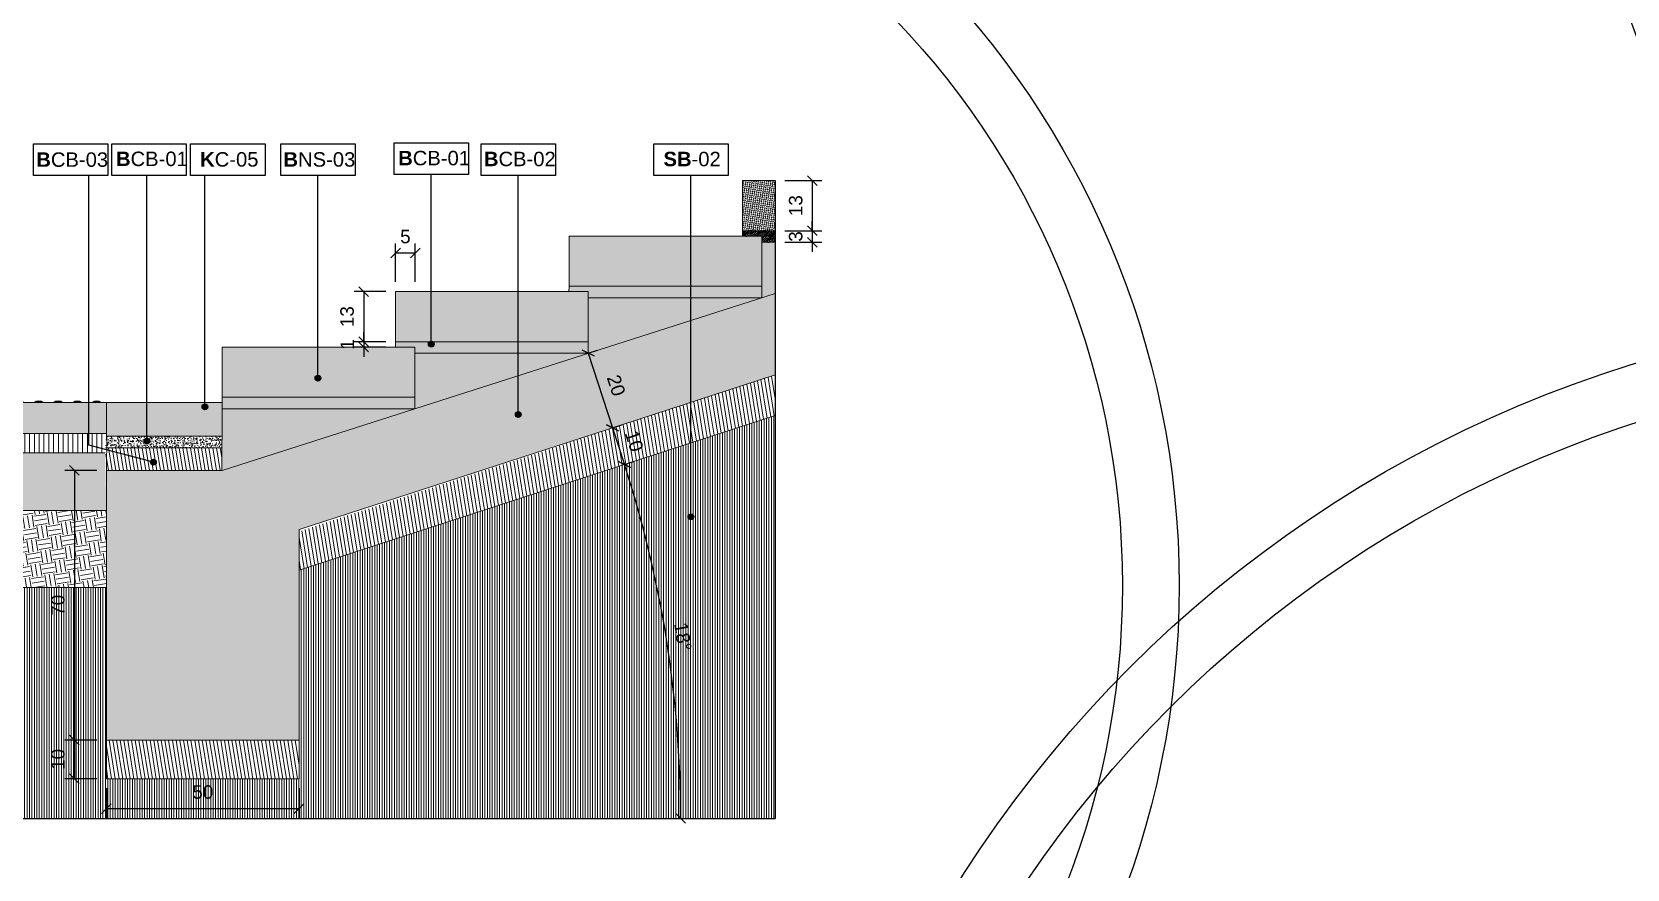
# Model space of a CAD drawing. Header units: metres. Extents: x -325 to 301, y -147 to 149.
# Drawn here: x 63.489 to 67.626, y 46.144 to 48.317 of the extents above; entities that cross this region are included whole.
import ezdxf

# ---------------------------------------------------------------- set-up
doc = ezdxf.new("R2010")
doc.units = ezdxf.units.M
doc.layers.get('Defpoints').update_dxf_attribs({"lineweight": 13})
for name, color, linetype, plot in [('-aux', 50, 'Continuous', False), ('-AUX-QAD', 5, 'Continuous', False), ('-AUX_MON', 3, 'Continuous', False)]:
    doc.layers.add(name, color=color, linetype=linetype, plot=plot)
for name, color, linetype, true_color in [('0-TX-1_25', 7, 'Continuous', 0x3f4f7f), ('3-TR-paviment fort', 7, 'Continuous', 0xd1d1d1), ('EIT_3 TR sorra', 7, 'Continuous', 0xd8ceb0)]:
    doc.layers.add(name, color=color, linetype=linetype, true_color=true_color)
for name, color, linetype, lineweight, true_color in [('03-TR-Paviment_08_Natural Stone Bleachers', 7, 'Continuous', 5, 0xafad9d), ('3-TR sorra granitica', 7, 'Continuous', 0, 0xf2dac9), ('3-TR tot_u', 7, 'Continuous', 5, 0x787878)]:
    doc.layers.add(name, color=color, linetype=linetype, lineweight=lineweight, true_color=true_color)
for name, color, linetype, lineweight in [('1-CM', 7, 'Continuous', 0), ('3-TR Formigó', 252, 'Continuous', 0), ('3-TR Seleccionat', 44, 'Continuous', 0), ('3-TR Tot-u', 37, 'Continuous', 0), ('3_TR_paviment gris', 252, 'Continuous', 5)]:
    doc.layers.add(name, color=color, linetype=linetype, lineweight=lineweight)
for name, color, linetype in [('1-SECCIÓ', 1, 'Continuous'), ('A-KEYPLAN_HATCH', 7, 'Continuous'), ('A_TEXT_2', 7, 'Continuous')]:
    doc.layers.add(name, color=color, linetype=linetype)
doc.styles.get("Standard").update_dxf_attribs({"font": 'arial.ttf'})
doc.dimstyles.new('ISO-25', dxfattribs={"dimtxt": 0.1, "dimasz": 0.1, "dimexe": 0.1, "dimexo": 0.1, "dimgap": 0.1, "dimtad": 1, "dimdec": 0, "dimlfac": 100, "dimzin": 9, "dimtxsty": 'Standard', "dimblk": 'OBLIQUE', "dimcen": 0.1, "dimadec": 0, "dimazin": 0, "dimtfac": 1, "dimtdec": 0, "dimtmove": 0, "dimatfit": 3, "dimldrblk": 'OBLIQUE', "dimfxl": 1, "dimarcsym": 0})
pattern_1 = [(140.2664143104, (269984.931893, -738410.630217), (0.0030183585511, 0.0364513625844), [0.00381, -0.04191]), (85.2664143104, (269984.931893, -738410.630217), (-0.0381781810675, -0.0072262829332), [0.003048, -0.033528116834]), (190.7178590104, (269984.932144, -738410.62718), (-0.0351598209585, 0.0292250795622), [0.00323800176, -0.03561804892]), (136.4506143104, (269984.921733, -738410.630265), (0.0081562825582, 0.0542543196878), [0.005715, -0.062865]), (186.9019719204, (269984.922413, -738410.625743), (-0.049705465848, 0.047250217616), [0.004857004628, -0.053427121632]), (81.45056548, (269984.921733, -738410.630265), (-0.0497054658455, 0.0472502176188), [0.004571993414, -0.050291946384]), (111.2664143104, (269984.92425, -738410.625173), (0.0203118235131, 0.0304176527954), [0.00381, -0.04191]), (56.2664143104, (269984.92425, -738410.625173), (-0.0368946682902, 0.0121889849718), [0.003048, -0.033528]), (161.7178593104, (269984.925942, -738410.622638), (-0.016582844967, 0.0426066376987), [0.00323800176, -0.03561798752]), (127.7664143104, (269984.931893, -738410.630217), (-0.0169136972324, 0.00053908133522), [0, -0.0331216, 0, -0.034036, 0, -0.033655]), (97.7664143104, (269984.931893, -738410.630217), (-0.02009803784808, 0.0132706243038), [0, -0.0194056, 0, -0.0323596, 0, -0.012827]), (57.7664143104, (269984.931946, -738410.641546), (0.00101964285024, 0.02712315336895), [0, -0.0127, 0, -0.039624, 0, -0.052578]), (47.7664143104, (269984.93197, -738410.646626), (-0.0052229971542, 0.0296018704426), [0, -0.01651, 0, -0.0263144, 0, -0.037338])]

# ---------------------------------------------------------------- blocks, each defined once
blk = doc.blocks.new('hatch keyplan 2')
at = {"layer": 'A-KEYPLAN_HATCH'}
blk.add_lwpolyline([(0, 0.00548), (0.01287, 0.00548), (0.01287, 0), (0, 0)], close=True, dxfattribs=at)
blk = doc.blocks.new('hatch keyplan')
at = {"layer": 'A-KEYPLAN_HATCH'}
blk.add_blockref('hatch keyplan 2', (1.43058, 0.85215), dxfattribs=at)
blk = doc.blocks.new('B-CB01')
at = {"layer": 'A-KEYPLAN_HATCH'}
blk.add_blockref('hatch keyplan', (-1.43058, -0.85215), dxfattribs=at)
at = {"layer": 'A_TEXT_2', "insert": (-0.0008, 0.00411), "char_height": 0.0025, "attachment_point": 1}
blk.add_mtext_dynamic_manual_height_columns('\\pi0.00152;{\\fArial|b1|i0|c0|p34;B}CB-01', width=0.0145619, gutter_width=0.015, heights=[0], dxfattribs=at)
blk = doc.blocks.new('B-CB02')
at = {"layer": 'A-KEYPLAN_HATCH'}
blk.add_blockref('hatch keyplan', (-1.43058, -0.85215), dxfattribs=at)
at = {"layer": 'A_TEXT_2', "insert": (-0.0008, 0.00409), "char_height": 0.0025, "attachment_point": 1}
blk.add_mtext_dynamic_manual_height_columns('\\pi0.00129;{\\fArial|b1|i0|c0|p34;B}CB-02', width=0.0145619, gutter_width=0.015, heights=[0], dxfattribs=at)
blk = doc.blocks.new('SB-02')
at = {"layer": 'A-KEYPLAN_HATCH'}
blk.add_blockref('hatch keyplan', (-1.43058, -0.85215), dxfattribs=at)
at = {"layer": 'A_TEXT_2', "insert": (-0.0008, 0.00408), "char_height": 0.0025, "attachment_point": 1}
blk.add_mtext_dynamic_manual_height_columns('\\pi0.00249;{\\fArial|b1|i0|c0|p34;SB}-02', width=0.0145619, gutter_width=0.015, heights=[0], dxfattribs=at)
blk = doc.blocks.new('K04')
at = {"layer": 'A-KEYPLAN_HATCH'}
blk.add_blockref('hatch keyplan', (-1.42958, -0.85215), dxfattribs=at)
at = {"layer": 'A_TEXT_2', "insert": (0.0002, 0.00402), "char_height": 0.0025, "attachment_point": 1}
blk.add_mtext_dynamic_manual_height_columns('\\pi0.00244;{\\fArial|b1|i0|c0|p34;K}C-05', width=0.0145619, gutter_width=0.015, heights=[0], dxfattribs=at)
blk = doc.blocks.new('B-CB03')
at = {"layer": 'A-KEYPLAN_HATCH'}
blk.add_blockref('hatch keyplan', (-1.43058, -0.85215), dxfattribs=at)
at = {"layer": 'A_TEXT_2', "insert": (-0.0008, 0.00398), "char_height": 0.0025, "attachment_point": 1}
blk.add_mtext_dynamic_manual_height_columns('\\pi0.00128;{\\fArial|b1|i0|c0|p34;B}CB-03', width=0.0145619, gutter_width=0.015, heights=[0], dxfattribs=at)
blk = doc.blocks.new('B03')
at = {"layer": 'A-KEYPLAN_HATCH'}
blk.add_blockref('hatch keyplan', (-1.42958, -0.85215), dxfattribs=at)
at = {"layer": 'A_TEXT_2', "insert": (0.0002, 0.00401), "char_height": 0.0025, "attachment_point": 1}
blk.add_mtext_dynamic_manual_height_columns('\\pi0.00128;{\\fArial|b1|i0|c0|p34;B}NS-03', width=0.0145619, gutter_width=0.015, heights=[0], dxfattribs=at)
blk = doc.blocks.new('_Oblique')
at = {"color": 0, "lineweight": -2}
blk.add_line((-0.5, -0.5), (0.5, 0.5), dxfattribs=at)
blk = doc.blocks.new('*D103')
at = {"layer": '0-TX-1_25', "color": 0, "lineweight": -2, "transparency": 16777216}
for p, q in [((64.4317, 47.6682), (64.4317, 47.7682)), ((64.483, 47.6687), (64.483, 47.7682)), ((64.483, 47.7432), (64.4317, 47.7432))]:
    blk.add_line(p, q, dxfattribs=at)
at = {"layer": 'Defpoints', "color": 0, "transparency": 16777216}
for p in [(64.4317, 47.7432), (64.4317, 47.6432), (64.483, 47.6437)]:
    blk.add_point(p, dxfattribs=at)
at = {"layer": '0-TX-1_25', "color": 0, "lineweight": -2, "transparency": 16777216, "xscale": 0.025, "yscale": 0.025, "zscale": 0.025, "rotation": 180}
blk.add_blockref('_Oblique', (64.4317, 47.7432), dxfattribs=at)
at = {"layer": '0-TX-1_25', "color": 0, "lineweight": -2, "transparency": 16777216, "xscale": 0.025, "yscale": 0.025, "zscale": 0.025}
blk.add_blockref('_Oblique', (64.483, 47.7432), dxfattribs=at)
at = {"layer": '0-TX-1_25', "color": 0, "transparency": 16777216, "insert": (64.4573, 47.786), "char_height": 0.035, "attachment_point": 5}
blk.add_mtext('5', dxfattribs=at)
blk = doc.blocks.new('*D104')
at = {"layer": '0-TX-1_25', "color": 0, "lineweight": -2, "transparency": 16777216}
for p, q in [((64.4067, 47.6432), (64.3241, 47.6432)), ((64.3491, 47.6432), (64.3491, 47.5132)), ((64.4067, 47.5132), (64.3241, 47.5132))]:
    blk.add_line(p, q, dxfattribs=at)
at = {"layer": 'Defpoints', "color": 0, "transparency": 16777216}
for p in [(64.4317, 47.6432), (64.3491, 47.5132), (64.4317, 47.5132)]:
    blk.add_point(p, dxfattribs=at)
at = {"layer": '0-TX-1_25', "color": 0, "lineweight": -2, "transparency": 16777216, "xscale": 0.025, "yscale": 0.025, "zscale": 0.025}
for p, rotation in [((64.3491, 47.6432), 90), ((64.3491, 47.5132), 270)]:
    blk.add_blockref('_Oblique', p, dxfattribs=dict(at, rotation=rotation))
at = {"layer": '0-TX-1_25', "color": 0, "transparency": 16777216, "insert": (64.3062, 47.5782), "char_height": 0.035, "attachment_point": 5, "rotation": 90}
blk.add_mtext('13', dxfattribs=at)
blk = doc.blocks.new('*D105')
at = {"layer": '0-TX-1_25', "color": 0, "lineweight": -2, "transparency": 16777216}
for p, q in [((64.3491, 47.5132), (64.3491, 47.5382)), ((64.4067, 47.5132), (64.3241, 47.5132)), ((64.4067, 47.4991), (64.3241, 47.4991)), ((64.3491, 47.5132), (64.3491, 47.4991)), ((64.3491, 47.4991), (64.3491, 47.4741))]:
    blk.add_line(p, q, dxfattribs=at)
at = {"layer": 'Defpoints', "color": 0, "transparency": 16777216}
for p in [(64.3491, 47.4991), (64.4317, 47.5132), (64.4317, 47.4991)]:
    blk.add_point(p, dxfattribs=at)
at = {"layer": '0-TX-1_25', "color": 0, "lineweight": -2, "transparency": 16777216, "xscale": 0.025, "yscale": 0.025, "zscale": 0.025}
for p, rotation in [((64.3491, 47.5132), 270), ((64.3491, 47.4991), 90)]:
    blk.add_blockref('_Oblique', p, dxfattribs=dict(at, rotation=rotation))
at = {"layer": '0-TX-1_25', "color": 0, "transparency": 16777216, "insert": (64.3065, 47.5061), "char_height": 0.035, "attachment_point": 5, "rotation": 90}
blk.add_mtext('1', dxfattribs=at)
blk = doc.blocks.new('*D114')
at = {"layer": '0-TX-1_25', "color": 0, "lineweight": -2, "transparency": 16777216}
for p, q in [((65.4414, 47.9313), (65.5376, 47.9313)), ((65.5126, 47.9313), (65.5126, 47.8013)), ((65.4414, 47.8013), (65.5376, 47.8013))]:
    blk.add_line(p, q, dxfattribs=at)
at = {"layer": 'Defpoints', "color": 0, "transparency": 16777216}
for p in [(65.4164, 47.9313), (65.4164, 47.8013), (65.5126, 47.8013)]:
    blk.add_point(p, dxfattribs=at)
at = {"layer": '0-TX-1_25', "color": 0, "lineweight": -2, "transparency": 16777216, "xscale": 0.025, "yscale": 0.025, "zscale": 0.025}
for p, rotation in [((65.5126, 47.9313), 90), ((65.5126, 47.8013), 270)]:
    blk.add_blockref('_Oblique', p, dxfattribs=dict(at, rotation=rotation))
at = {"layer": '0-TX-1_25', "color": 0, "transparency": 16777216, "insert": (65.4697, 47.8663), "char_height": 0.035, "attachment_point": 5, "rotation": 90}
blk.add_mtext('13', dxfattribs=at)
blk = doc.blocks.new('*D115')
at = {"layer": '0-TX-1_25', "color": 0, "lineweight": -2, "transparency": 16777216}
for p, q in [((65.4414, 47.8013), (65.5376, 47.8013)), ((65.5126, 47.8013), (65.5126, 47.8263)), ((65.5126, 47.8013), (65.5126, 47.7713)), ((65.4414, 47.7713), (65.5376, 47.7713)), ((65.5126, 47.7713), (65.5126, 47.7463))]:
    blk.add_line(p, q, dxfattribs=at)
at = {"layer": 'Defpoints', "color": 0, "transparency": 16777216}
for p in [(65.4164, 47.8013), (65.4164, 47.7713), (65.5126, 47.7713)]:
    blk.add_point(p, dxfattribs=at)
at = {"layer": '0-TX-1_25', "color": 0, "lineweight": -2, "transparency": 16777216, "xscale": 0.025, "yscale": 0.025, "zscale": 0.025}
for p, rotation in [((65.5126, 47.8013), 270), ((65.5126, 47.7713), 90)]:
    blk.add_blockref('_Oblique', p, dxfattribs=dict(at, rotation=rotation))
at = {"layer": '0-TX-1_25', "color": 0, "transparency": 16777216, "insert": (65.4697, 47.7863), "char_height": 0.035, "attachment_point": 5, "rotation": 90}
blk.add_mtext('3', dxfattribs=at)
blk = doc.blocks.new('POINT')
at = {"layer": '0-TX-1_25'}
h = blk.add_hatch(dxfattribs=at)
h.set_pattern_fill('ANGLE', color=256)
h.set_pattern_definition([(0, (-83.747, -12.726), (0, 6.985), [5.08, -1.905]), (90, (-83.747, -12.726), (-6.985, 4e-16), [5.08, -1.905])])
edge = h.paths.add_edge_path()
edge.add_arc((0, 0), 0.0075, 0, 360)
h = blk.add_hatch(color=256, dxfattribs=at)
h.dxf.hatch_style = 1
edge = h.paths.add_edge_path()
edge.add_arc((0, 0), 0.0075, 0, 360)
blk.add_circle((0, 0), 0.0075, dxfattribs=at)
blk = doc.blocks.new('*U1805')
at = {"layer": '3-TR-paviment fort'}
blk.add_hatch(color=256, dxfattribs=at).paths.add_polyline_path([(0.025, 0), (0.05, 0, 0.4)])
blk.add_lwpolyline([(0.025, 0), (0.05, 0)])
blk.add_arc((0.0375, -0.013125), 0.018125, 46.397181, 133.602819)
blk = doc.blocks.new('*U1806')
at = {"color": 0, "linetype": 'ByBlock', "lineweight": -2, "transparency": 16777216}
for p in [(0, 0.08), (0.05, 0.08), (0.1, 0.08), (0.15, 0.08), (0.2, 0.08), (0.25, 0.08), (0.3, 0.08), (0.35, 0.08), (0.4, 0.08), (0.45, 0.08), (0.5, 0.08), (0.55, 0.08)]:
    blk.add_blockref('*U1805', p, dxfattribs=at)
blk = doc.blocks.new('Warning Surface 600x600x80')
at = {"layer": '3-TR-paviment fort'}
blk.add_hatch(color=256, dxfattribs=at).paths.add_polyline_path([(0, 0.08), (0.6, 0.08), (0.6, 0), (0.0002, 0.0006)])
blk.add_lwpolyline([(0, 0.08), (0.6, 0.08)])
at = {"layer": '1-CM'}
blk.add_lwpolyline([(0.6, 0.08), (0, 0.08), (0, 0), (0.6, 0)], close=True, dxfattribs=at)
blk.add_blockref('*U1806', (-0.0125, 0))
blk = doc.blocks.new('*D2906')
at = {"layer": '0-TX-1_25', "color": 0, "lineweight": -2, "transparency": 16777216}
for p, q in [((63.6567, 46.4789), (63.5739, 46.4789)), ((63.5989, 46.4789), (63.5989, 46.3789)), ((63.6567, 46.3789), (63.5739, 46.3789))]:
    blk.add_line(p, q, dxfattribs=at)
at = {"layer": 'Defpoints', "color": 0, "transparency": 16777216}
for p in [(63.6817, 46.4789), (63.5989, 46.3789), (63.6817, 46.3789)]:
    blk.add_point(p, dxfattribs=at)
at = {"layer": '0-TX-1_25', "color": 0, "lineweight": -2, "transparency": 16777216, "xscale": 0.025, "yscale": 0.025, "zscale": 0.025}
for p, rotation in [((63.5989, 46.4789), 90), ((63.5989, 46.3789), 270)]:
    blk.add_blockref('_Oblique', p, dxfattribs=dict(at, rotation=rotation))
at = {"layer": '0-TX-1_25', "color": 0, "transparency": 16777216, "insert": (63.556, 46.4289), "char_height": 0.035, "attachment_point": 5, "rotation": 90}
blk.add_mtext('10', dxfattribs=at)
blk = doc.blocks.new('*D2907')
at = {"layer": '0-TX-1_25', "color": 0, "lineweight": -2, "transparency": 16777216}
for p, q in [((63.6817, 46.3539), (63.6817, 46.2762)), ((64.1817, 46.3539), (64.1817, 46.2762)), ((63.6817, 46.3012), (64.1817, 46.3012))]:
    blk.add_line(p, q, dxfattribs=at)
at = {"layer": 'Defpoints', "color": 0, "transparency": 16777216}
for p in [(63.6817, 46.3789), (64.1817, 46.3789), (64.1817, 46.3012)]:
    blk.add_point(p, dxfattribs=at)
at = {"layer": '0-TX-1_25', "color": 0, "lineweight": -2, "transparency": 16777216, "xscale": 0.025, "yscale": 0.025, "zscale": 0.025, "rotation": 180}
blk.add_blockref('_Oblique', (63.6817, 46.3012), dxfattribs=at)
at = {"layer": '0-TX-1_25', "color": 0, "lineweight": -2, "transparency": 16777216, "xscale": 0.025, "yscale": 0.025, "zscale": 0.025}
blk.add_blockref('_Oblique', (64.1817, 46.3012), dxfattribs=at)
at = {"layer": '0-TX-1_25', "color": 0, "transparency": 16777216, "insert": (63.9317, 46.3441), "char_height": 0.035, "attachment_point": 5}
blk.add_mtext('50', dxfattribs=at)
blk = doc.blocks.new('*D2908')
at = {"layer": '0-TX-1_25', "color": 0, "lineweight": -2, "transparency": 16777216}
for p, q in [((63.6568, 47.1789), (63.5739, 47.1789)), ((63.5989, 47.1789), (63.5989, 46.4789)), ((63.6567, 46.4789), (63.5739, 46.4789))]:
    blk.add_line(p, q, dxfattribs=at)
at = {"layer": 'Defpoints', "color": 0, "transparency": 16777216}
for p in [(63.6818, 47.1789), (63.5989, 46.4789), (63.6817, 46.4789)]:
    blk.add_point(p, dxfattribs=at)
at = {"layer": '0-TX-1_25', "color": 0, "lineweight": -2, "transparency": 16777216, "xscale": 0.025, "yscale": 0.025, "zscale": 0.025}
for p, rotation in [((63.5989, 47.1789), 90), ((63.5989, 46.4789), 270)]:
    blk.add_blockref('_Oblique', p, dxfattribs=dict(at, rotation=rotation))
at = {"layer": '0-TX-1_25', "color": 0, "transparency": 16777216, "insert": (63.556, 46.8289), "char_height": 0.035, "attachment_point": 5, "rotation": 90}
blk.add_mtext('70', dxfattribs=at)
blk = doc.blocks.new('*D2909')
at = {"layer": '0-TX-1_25', "color": 0, "lineweight": -2, "transparency": 16777216}
for p, q in [((64.9317, 47.4832), (64.9555, 47.4909)), ((64.9317, 47.4832), (64.9946, 47.2896)), ((64.9946, 47.2896), (65.0184, 47.2974))]:
    blk.add_line(p, q, dxfattribs=at)
at = {"layer": 'Defpoints', "color": 0, "transparency": 16777216}
for p in [(64.9317, 47.4832), (64.9946, 47.2896), (64.9946, 47.2896)]:
    blk.add_point(p, dxfattribs=at)
at = {"layer": '0-TX-1_25', "color": 0, "lineweight": -2, "transparency": 16777216, "xscale": 0.025, "yscale": 0.025, "zscale": 0.025}
for p, rotation in [((64.9317, 47.4832), 108.0107112176413), ((64.9946, 47.2896), 288.0107112176413)]:
    blk.add_blockref('_Oblique', p, dxfattribs=dict(at, rotation=rotation))
at = {"layer": '0-TX-1_25', "color": 0, "transparency": 16777216, "insert": (65.0039, 47.3997), "char_height": 0.035, "attachment_point": 5, "rotation": 288.0107}
blk.add_mtext('20', dxfattribs=at)
blk = doc.blocks.new('*D2910')
at = {"layer": '0-TX-1_25', "color": 0, "lineweight": -2, "transparency": 16777216}
for p, q in [((64.9946, 47.2896), (65.0184, 47.2974)), ((64.9946, 47.2896), (65.0255, 47.1945)), ((65.0255, 47.1945), (65.0493, 47.2023))]:
    blk.add_line(p, q, dxfattribs=at)
at = {"layer": 'Defpoints', "color": 0, "transparency": 16777216}
for p in [(64.9946, 47.2896), (65.0255, 47.1945), (65.0255, 47.1945)]:
    blk.add_point(p, dxfattribs=at)
at = {"layer": '0-TX-1_25', "color": 0, "lineweight": -2, "transparency": 16777216, "xscale": 0.025, "yscale": 0.025, "zscale": 0.025}
for p, rotation in [((64.9946, 47.2896), 108.0107112176386), ((65.0255, 47.1945), 288.0107112176386)]:
    blk.add_blockref('_Oblique', p, dxfattribs=dict(at, rotation=rotation))
at = {"layer": '0-TX-1_25', "color": 0, "transparency": 16777216, "insert": (65.0508, 47.2553), "char_height": 0.035, "attachment_point": 5, "rotation": 288.0107}
blk.add_mtext('10', dxfattribs=at)
blk = doc.blocks.new('*D2911')
at = {"layer": '0-TX-1_25', "color": 0, "lineweight": -2, "transparency": 16777216}
blk.add_arc((62.1992, 46.2756), 2.9719, 0, 18.0107, dxfattribs=at)
at = {"layer": 'Defpoints', "color": 0, "transparency": 16777216}
for p in [(65.4164, 47.3216), (64.1817, 46.9202), (65.1549, 46.5864), (62.4164, 46.2756), (65.4164, 46.2756)]:
    blk.add_point(p, dxfattribs=at)
at = {"layer": '0-TX-1_25', "color": 0, "lineweight": -2, "transparency": 16777216, "xscale": 0.025, "yscale": 0.025, "zscale": 0.025}
for p, rotation in [((65.0255, 47.1945), 108.0107112176412), ((65.1712, 46.2756), 270.0000000000001)]:
    blk.add_blockref('_Oblique', p, dxfattribs=dict(at, rotation=rotation))
at = {"layer": '0-TX-1_25', "color": 0, "transparency": 16777216, "insert": (65.1769, 46.7475), "char_height": 0.035, "attachment_point": 5, "rotation": 279.0054}
blk.add_mtext('18°', dxfattribs=at)

msp = doc.modelspace()

# ---------------------------------------------------------------- hatches: boundary and pattern name
at = {"layer": '03-TR-Paviment_08_Natural Stone Bleachers'}
h = msp.add_hatch(dxfattribs=at)
h.set_pattern_fill('DASH', color=256, scale=0.0011, angle=233, style=0, double=1)
h.set_pattern_definition([(233, (-1.3725643, -4.792047), (0.00068739555, -0.00489107349), [0.0034925, -0.0034925])])
h.paths.add_polyline_path([(65.4164, 47.8013), (65.4164, 47.9313), (65.3317, 47.9313), (65.3317, 47.8013)])
h = msp.add_hatch(dxfattribs=at)
h.set_pattern_fill('DASH', color=256, scale=0.0011, angle=233, style=0, double=1)
h.set_pattern_definition([(233, (-0.9225643, -4.93613), (0.00068739555, -0.00489107349), [0.0034925, -0.0034925])])
h.paths.add_polyline_path([(65.3817, 47.7873), (65.3817, 47.6573), (64.8817, 47.6573), (64.8817, 47.7873)])
h = msp.add_hatch(dxfattribs=at)
h.set_pattern_fill('DASH', color=256, scale=0.0011, angle=233, style=0, double=1)
h.set_pattern_definition([(233, (-0.4725643, -5.0802127), (0.00068739555, -0.00489107349), [0.0034925, -0.0034925])])
h.paths.add_polyline_path([(64.9317, 47.6432), (64.9317, 47.5132), (64.4317, 47.5132), (64.4317, 47.6432)])
h = msp.add_hatch(dxfattribs=at)
h.set_pattern_fill('DASH', color=256, scale=0.0011, angle=233, style=0, double=1)
h.set_pattern_definition([(233, (-0.0225643, -5.2242955), (0.00068739555, -0.00489107349), [0.0034925, -0.0034925])])
h.paths.add_polyline_path([(64.4817, 47.4991), (64.4817, 47.3691), (63.9817, 47.3691), (63.9817, 47.4991)])
at = {"layer": '3-TR Formigó'}
h = msp.add_hatch(dxfattribs=at)
h.set_pattern_fill('ANSI31', color=256, scale=0.003, angle=234.1752)
h.set_pattern_definition([(279.175244, (-145.027282, 3.049976), (0.00940313004, 0.0015188056), [])])
h.paths.add_polyline_path([(65.4164, 47.4268), (64.1817, 47.0202), (64.1817, 46.9202), (65.4164, 47.3216)])
h = msp.add_hatch(dxfattribs=at)
h.set_pattern_fill('ANSI31', color=256, scale=0.003, angle=234.1752)
h.set_pattern_definition([(279.175244, (-145.12454, 3.214304), (0.00940313004, 0.0015188056), [])])
h.paths.add_polyline_path([(63.6817, 47.1789), (63.9817, 47.1789), (63.9808, 47.2102), (63.9817, 47.2378), (63.6799, 47.2378)])
h = msp.add_hatch(dxfattribs=at)
h.set_pattern_fill('ANSI31', color=256, scale=0.003, angle=234.1752)
h.set_pattern_definition([(279.175244, (-145.527282, 2.508728), (0.00940313004, 0.0015188056), [])])
h.paths.add_polyline_path([(64.1817, 46.4789), (63.6817, 46.4789), (63.6817, 46.3789), (64.1817, 46.3789)])
at = {"layer": '3-TR Seleccionat'}
h = msp.add_hatch(dxfattribs=at)
h.set_pattern_fill('ANSI31', color=256, scale=0.002, angle=225, style=0)
h.set_pattern_definition([(270, (-136.402829, -0.4583295), (0.00635, -2e-18), [])])
h.paths.add_polyline_path([(65.4164, 47.3216), (64.1817, 46.9202), (64.1817, 46.3789), (63.681, 46.3789), (63.6824, 46.8749), (62.4194, 46.8749), (62.4164, 46.2756), (65.4164, 46.275)])
at = {"layer": '3-TR sorra granitica'}
h = msp.add_hatch(dxfattribs=at)
h.set_pattern_fill('LINE', color=256, scale=0.1, angle=54.3535, style=0)
h.set_pattern_definition([(90, (90.194918, 255.410664), (-0.0125, -5e-12), [])])
h.paths.add_polyline_path([(63.6828, 47.2678), (63.6786, 47.225), (62.4163, 47.225), (62.4163, 47.255), (63.0815, 47.255), (63.0817, 47.275), (63.6817, 47.275)])
at = {"layer": '3-TR Tot-u'}
h = msp.add_hatch(dxfattribs=at)
h.set_pattern_fill('EARTH', color=256, scale=0.005, angle=-80.8248)
h.set_pattern_definition([(279.175244, (-5.582775, -5.324393), (0.036406452, -0.026281081), [0.03175, -0.03175]), (279.175244, (-5.57102, -5.322495), (0.036406452, -0.026281081), [0.03175, -0.03175]), (279.175244, (-5.559267, -5.320596), (0.036406452, -0.026281081), [0.03175, -0.03175]), (9.175244, (-5.554716, -5.32388), (0.026281081, 0.036406452), [0.03175, -0.03175]), (9.175244, (-5.552817, -5.335635), (0.026281081, 0.036406452), [0.03175, -0.03175]), (9.175244, (-5.55092, -5.34739), (0.026281081, 0.036406452), [0.03175, -0.03175])])
h.paths.add_polyline_path([(62.4195, 47.0749), (63.6817, 47.0749), (63.6817, 46.8749), (62.4164, 46.8749)])
at = {"layer": '3-TR tot_u'}
h = msp.add_hatch(dxfattribs=at)
h.set_pattern_fill('AR-CONC', color=256, scale=0.0002, angle=90.2664)
h.set_pattern_definition(pattern_1)
h.paths.add_polyline_path([(65.4164, 47.4268), (65.4164, 47.7713), (65.3815, 47.7713), (65.3819, 47.6929), (65.3817, 47.6389), (65.3817, 47.6273), (64.9317, 47.6273), (64.9316, 47.4949), (64.9317, 47.4949), (64.9317, 47.4832), (64.4817, 47.4832), (64.4818, 47.3691), (64.4816, 47.3391), (63.9817, 47.3391), (63.9817, 47.1789), (63.6817, 47.1789), (63.6817, 46.4789), (64.1817, 46.4789), (64.1817, 47.0253)])
h = msp.add_hatch(dxfattribs=at)
h.set_pattern_fill('AR-CONC', color=256, scale=9e-05, angle=90.2664)
h.set_pattern_definition([(140.266414, (-19.75269, 24.441282), (0.0013582613, 0.0164031132), [0.0017145, -0.0188595]), (85.266414, (-19.75269, 24.441282), (-0.0171801815, -0.0032518273), [0.0013716, -0.0150876526]), (190.71786, (-19.752576, 24.442649), (-0.0158219194, 0.0131512858), [0.0014571008, -0.016028122]), (136.450614, (-19.757261, 24.44126), (0.003670327, 0.024414444), [0.00257175, -0.02828925]), (186.901972, (-19.756956, 24.443295), (-0.0223674596, 0.021262598), [0.002185652, -0.024042205]), (81.450565, (-19.757261, 24.44126), (-0.0223674596, 0.021262598), [0.002057397, -0.022631376]), (111.266414, (-19.756129, 24.443552), (0.0091403206, 0.0136879438), [0.0017145, -0.0188595]), (56.266414, (-19.756129, 24.443552), (-0.0166026007, 0.0054850432), [0.0013716, -0.0150876]), (161.71786, (-19.755367, 24.444693), (-0.0074622802, 0.019172987), [0.0014571008, -0.0160280944]), (127.766414, (-19.7526895, 24.441282), (-0.00761116375, 0.0002425866), [0, -0.01490472, 0, -0.0153162, 0, -0.01514475]), (97.766414, (-19.7526895, 24.441282), (-0.009044117, 0.0059717809), [0, -0.00873252, 0, -0.01456182, 0, -0.00577215]), (57.766414, (-19.752666, 24.436184), (0.0004588393, 0.012205419), [0, -0.005715, 0, -0.0178308, 0, -0.0236601]), (47.766414, (-19.752655, 24.433898), (-0.0023503487, 0.0133208417), [0, -0.0074295, 0, -0.01184148, 0, -0.0168021])])
h.paths.add_polyline_path([(63.9816, 47.2378), (63.9817, 47.267), (63.6817, 47.2678), (63.6799, 47.2378)])
h = msp.add_hatch(dxfattribs=at)
h.set_pattern_fill('AR-CONC', color=256, scale=0.0002, angle=90.2664)
h.set_pattern_definition(pattern_1)
h.paths.add_polyline_path([(63.6785, 47.2238), (63.6817, 47.0749), (62.4164, 47.0749), (62.4163, 47.225)])
at = {"layer": '3_TR_paviment gris'}
msp.add_hatch(color=256, dxfattribs=at).paths.add_polyline_path([(63.9817, 47.355), (63.9817, 47.2678), (63.6817, 47.2678), (63.6817, 47.355)])
at = {"layer": 'EIT_3 TR sorra'}
h = msp.add_hatch(dxfattribs=at)
h.set_pattern_fill('ANSI36', color=256, scale=0.001075, angle=-0.5675, style=0, double=1)
h.set_pattern_definition([(44.43255, (61.457583, 49.490566), (0.0018757252, 0.0066187184), [0.0085328125, -0.0017065625, 0, -0.0017065625])])
h.paths.add_polyline_path([(65.4164, 47.7713), (65.4164, 47.8013), (65.3317, 47.8013), (65.3317, 47.7873), (65.3817, 47.7873), (65.3817, 47.7713)])
h = msp.add_hatch(dxfattribs=at)
h.set_pattern_fill('ANSI36', color=256, scale=0.001075, angle=-0.5675, style=0, double=1)
h.set_pattern_definition([(44.43255, (61.907583, 49.3464832), (0.0018757252, 0.0066187184), [0.0085328125, -0.0017065625, 0, -0.0017065625])])
h.paths.add_polyline_path([(65.3818, 47.6573), (64.8817, 47.6573), (64.8817, 47.6432), (64.9317, 47.6432), (64.9317, 47.6273), (65.3817, 47.6273)])
h = msp.add_hatch(dxfattribs=at)
h.set_pattern_fill('ANSI36', color=256, scale=0.001075, angle=-0.5675, style=0, double=1)
h.set_pattern_definition([(44.43255, (62.357583, 49.2024004), (0.0018757252, 0.0066187184), [0.0085328125, -0.0017065625, 0, -0.0017065625])])
h.paths.add_polyline_path([(64.9318, 47.5132), (64.4317, 47.5132), (64.4317, 47.4991), (64.4817, 47.4991), (64.4817, 47.4832), (64.9317, 47.4832)])
h = msp.add_hatch(dxfattribs=at)
h.set_pattern_fill('ANSI36', color=256, scale=0.001075, angle=-0.5675, style=0, double=1)
h.set_pattern_definition([(44.43255, (62.807583, 49.0583175), (0.001875725, 0.0066187184), [0.0085328125, -0.0017065625, 0, -0.0017065625])])
h.paths.add_polyline_path([(64.4818, 47.3691), (63.9817, 47.3691), (63.9817, 47.3391), (64.4817, 47.3391)])

# ---------------------------------------------------------------- linework, layer by layer
at = {"layer": '-aux'}
msp.add_lwpolyline([(62.4164, 46.2756), (65.4164, 46.2756)], dxfattribs=at)
at = {"layer": '-AUX-QAD'}
for radius in [3.1674, 3.0203]:
    msp.add_circle((68.5761, 44.4281), radius, dxfattribs=at)
at = {"layer": '-AUX_MON'}
for centre, radius in [((69.7749, 49.1213), 2.2751), ((64.189, 46.88), 2.2751), ((64.189, 46.88), 2.1279)]:
    msp.add_circle(centre, radius, dxfattribs=at)
at = {"layer": '0-TX-1_25'}
for points in [[(63.8037, 47.2006), (63.6363, 47.2443), (63.6363, 47.9449)], [(63.7871, 47.2547), (63.7871, 47.9449)], [(63.9373, 47.3439), (63.9373, 47.9449)], [(64.2305, 47.4182), (64.2305, 47.9449)], [(64.5244, 47.5071), (64.5244, 47.9469)], [(64.7501, 47.3215), (64.7501, 47.9449)], [(65.1979, 47.0587), (65.1979, 47.9449)]]:
    msp.add_lwpolyline(points, dxfattribs=at)
at = {"layer": '1-CM'}
for p, q in [((64.8817, 47.6973), (64.8817, 47.6832)), ((64.8817, 47.6973), (64.8817, 47.6832)), ((64.8817, 47.6432), (64.9317, 47.6428)), ((65.3815, 47.6389), (65.3817, 47.6573)), ((64.4317, 47.5132), (64.4317, 47.4991)), ((64.4317, 47.4991), (64.4818, 47.4987)), ((64.9315, 47.4948), (64.9317, 47.5132)), ((63.6817, 47.2678), (63.6817, 47.355)), ((63.9817, 47.3691), (63.9817, 47.355)), ((63.9817, 47.2678), (63.9817, 47.355)), ((63.9817, 47.3391), (64.4817, 47.3391)), ((64.4817, 47.3508), (64.4819, 47.3691)), ((63.6786, 47.225), (62.4163, 47.225)), ((62.4164, 47.0749), (63.6817, 47.0749)), ((62.4164, 46.8749), (63.6817, 46.8749))]:
    msp.add_line(p, q, dxfattribs=at)
for points in [[(65.4164, 47.8013), (65.3317, 47.8013), (65.3317, 47.9313), (65.4164, 47.9313)], [(65.3317, 47.8013), (65.3317, 47.7873)], [(65.4164, 47.7713), (65.3817, 47.7713)], [(64.8817, 47.6573), (64.8816, 47.6432)], [(65.3817, 47.6573), (65.3817, 47.6273), (64.9317, 47.6273), (64.9317, 47.6432)], [(64.9317, 47.5132), (64.9317, 47.4832), (64.4817, 47.4832), (64.4818, 47.4987)], [(65.4164, 47.4268), (64.9817, 47.2854)], [(63.6817, 47.355), (63.9817, 47.355)], [(63.9817, 47.3391), (63.9813, 47.1789), (63.6817, 47.1789), (63.6817, 46.4789), (64.1817, 46.4789), (64.1817, 47.0253)], [(64.4819, 47.3691), (64.4819, 47.3391), (63.9817, 47.3391), (63.9818, 47.355)], [(64.1817, 46.9202), (65.4164, 47.3216)], [(63.6658, 47.225), (62.4163, 47.225), (62.4163, 47.255), (63.0815, 47.255), (63.0818, 47.275), (63.6817, 47.275)], [(63.9817, 47.2678), (63.6817, 47.2678)], [(63.6828, 47.2678), (63.6817, 47.1789)], [(63.6817, 47.2678), (63.9817, 47.2678)], [(64.1817, 47.0253), (64.9817, 47.2854)], [(63.6799, 47.2378), (63.9817, 47.2378)], [(63.9817, 47.1789), (63.6817, 47.1789), (63.6817, 46.4789), (64.1817, 46.4789), (64.1817, 47.0253)], [(63.6817, 46.4789), (63.6817, 46.3789), (64.1817, 46.3789), (64.1817, 46.4789)]]:
    msp.add_lwpolyline(points, dxfattribs=at)
for points in [[(65.3817, 47.7873), (65.3817, 47.6573), (64.8817, 47.6573), (64.8817, 47.7873)], [(64.9317, 47.6432), (64.9317, 47.5132), (64.4317, 47.5132), (64.4317, 47.6432)], [(64.4817, 47.4991), (64.4817, 47.3691), (63.9817, 47.3691), (63.9817, 47.4991)]]:
    msp.add_lwpolyline(points, close=True, dxfattribs=at)
at = {"layer": '1-CM', "color": 251, "true_color": 0x636466}
msp.add_lwpolyline([(63.9817, 47.1789), (65.4164, 47.6384)], dxfattribs=at)
at = {"layer": '1-SECCIÓ'}
msp.add_line((65.4164, 47.9313), (65.4164, 46.2756), dxfattribs=at)

# ---------------------------------------------------------------- block references
at = {"layer": '0-TX-1_25', "xscale": 15, "yscale": 15, "zscale": 15}
for name, p in [('B-CB03', (63.4928, 47.9449)), ('B-CB01', (63.6959, 47.9449)), ('K04', (63.8853, 47.9449)), ('B-CB01', (64.4278, 47.9469)), ('B-CB02', (64.6536, 47.9449)), ('SB-02', (65.1014, 47.9449))]:
    msp.add_blockref(name, p, dxfattribs=at)
at = {"layer": '0-TX-1_25'}
for p in [(64.5244, 47.5071), (64.2305, 47.4182), (63.9373, 47.3439), (64.7501, 47.3242), (63.7871, 47.2547), (63.8037, 47.2006), (65.1979, 47.0587)]:
    msp.add_blockref('POINT', p, dxfattribs=at)
at = {"layer": '1-CM'}
msp.add_blockref('Warning Surface 600x600x80', (63.0817, 47.275), dxfattribs=at)
at = {"layer": 'A-KEYPLAN_HATCH', "xscale": 14.99999999999007, "yscale": 14.99999999999007, "zscale": 14.99999999999007}
msp.add_blockref('B03', (64.1189, 47.9449), dxfattribs=at)

# ---------------------------------------------------------------- dimensions: what is measured, and where the dimension line sits
at = {"layer": '0-TX-1_25'}
for base, p1, p2, picture, middle in [((65.5126, 47.8013), (65.4164, 47.9313), (65.4164, 47.8013), '*D114', (65.4697, 47.8663)), ((64.3491, 47.5132), (64.4317, 47.6432), (64.4317, 47.5132), '*D104', (64.3062, 47.5782)), ((63.5989, 46.4789), (63.6818, 47.1789), (63.6817, 46.4789), '*D2908', (63.556, 46.8289)), ((63.5989, 46.3789), (63.6817, 46.4789), (63.6817, 46.3789), '*D2906', (63.556, 46.4289))]:
    dim = msp.add_linear_dim(base=base, p1=p1, p2=p2, angle=90, dimstyle='ISO-25', override={"dimtxt": 0.035, "dimasz": 0.025, "dimexe": 0.025, "dimexo": 0.025, "dimgap": 0.025, "dimblk1": 'Oblique', "dimblk2": 'Oblique', "dimsah": 1, "dimfxl": 0.1, "dimfxlon": 1, "dimarcsym": 1}, dxfattribs=at)
    dim.commit()
    dim.dimension.update_dxf_attribs({"geometry": picture, "text_midpoint": middle})
dim = msp.add_linear_dim(base=(64.4317, 47.7432), p1=(64.483, 47.6437), p2=(64.4317, 47.6432), dimstyle='ISO-25', override={"dimtxt": 0.035, "dimasz": 0.025, "dimexe": 0.025, "dimexo": 0.025, "dimgap": 0.025, "dimblk1": 'Oblique', "dimblk2": 'Oblique', "dimsah": 1, "dimfxl": 0.1, "dimfxlon": 1, "dimarcsym": 1}, dxfattribs=at)
dim.commit()
dim.dimension.update_dxf_attribs({"geometry": '*D103', "text_midpoint": (64.4573, 47.7432), "dimtype": 160})
for base, p1, p2, picture, middle in [((65.5126, 47.7713), (65.4164, 47.8013), (65.4164, 47.7713), '*D115', (65.5126, 47.7863)), ((64.3491, 47.4991), (64.4317, 47.5132), (64.4317, 47.4991), '*D105', (64.3491, 47.5061))]:
    dim = msp.add_linear_dim(base=base, p1=p1, p2=p2, angle=90, dimstyle='ISO-25', override={"dimtxt": 0.035, "dimasz": 0.025, "dimexe": 0.025, "dimexo": 0.025, "dimgap": 0.025, "dimblk1": 'Oblique', "dimblk2": 'Oblique', "dimsah": 1, "dimfxl": 0.1, "dimfxlon": 1, "dimarcsym": 1}, dxfattribs=at)
    dim.commit()
    dim.dimension.update_dxf_attribs({"geometry": picture, "text_midpoint": middle, "dimtype": 160})
for p1, p2, picture, middle in [((64.9317, 47.4832), (64.9946, 47.2896), '*D2909', (65.0039, 47.3997)), ((64.9946, 47.2896), (65.0255, 47.1945), '*D2910', (65.0508, 47.2553))]:
    dim = msp.add_aligned_dim(p1=p1, p2=p2, distance=0, dimstyle='ISO-25', override={"dimtxt": 0.035, "dimasz": 0.025, "dimexe": 0.025, "dimexo": 0.025, "dimgap": 0.025, "dimblk1": 'Oblique', "dimblk2": 'Oblique', "dimsah": 1, "dimfxl": 0.1, "dimfxlon": 1, "dimarcsym": 1}, dxfattribs=at)
    dim.commit()
    dim.dimension.update_dxf_attribs({"geometry": picture, "text_midpoint": middle})
dim = msp.add_angular_dim_2l(base=(65.1549, 46.5864), line1=((62.4164, 46.2756), (65.4164, 46.2756)), line2=((64.1817, 46.9202), (65.4164, 47.3216)), dimstyle='ISO-25', override={"dimtxt": 0.035, "dimasz": 0.025, "dimexe": 0.025, "dimexo": 0.025, "dimgap": 0.025, "dimblk1": 'Oblique', "dimblk2": 'Oblique', "dimsah": 1, "dimfxl": 0.1, "dimfxlon": 1, "dimarcsym": 1}, dxfattribs=at)
dim.commit()
dim.dimension.update_dxf_attribs({"geometry": '*D2911', "text_midpoint": (65.1769, 46.7475)})
dim = msp.add_linear_dim(base=(64.1817, 46.3012), p1=(63.6817, 46.3789), p2=(64.1817, 46.3789), dimstyle='ISO-25', override={"dimtxt": 0.035, "dimasz": 0.025, "dimexe": 0.025, "dimexo": 0.025, "dimgap": 0.025, "dimblk1": 'Oblique', "dimblk2": 'Oblique', "dimsah": 1, "dimfxl": 0.1, "dimfxlon": 1, "dimarcsym": 1}, dxfattribs=at)
dim.commit()
dim.dimension.update_dxf_attribs({"geometry": '*D2907', "text_midpoint": (63.9317, 46.3441)})

doc.saveas('drawing.dxf')
